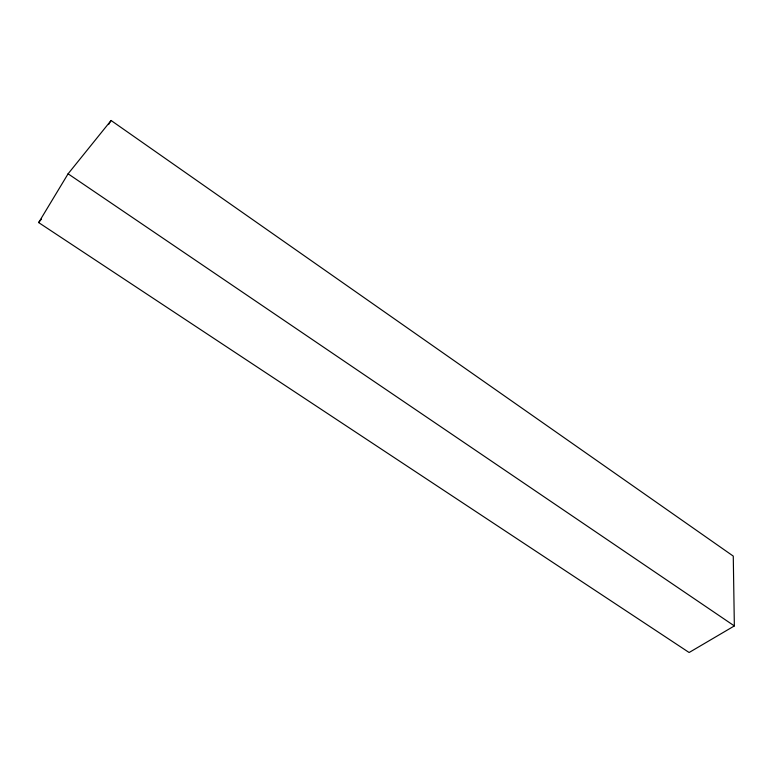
<?xml version="1.0" encoding="UTF-8"?>
<svg xmlns="http://www.w3.org/2000/svg" width="773" height="773" viewBox="0 0 773 773"><rect width="100%" height="100%" fill="white"/><g stroke="black" fill="none" stroke-linecap="round" stroke-linejoin="round"><path stroke-width="1.16" d="M38.65 222.576L68.092 173.809L111.08 120.491L733.268 556.106L734.35 625.927L689.12 652.509L38.65 222.576L41.52 218.972M108.587 124.569L111.08 120.491M68.092 173.809L734.35 625.927"/></g></svg>
